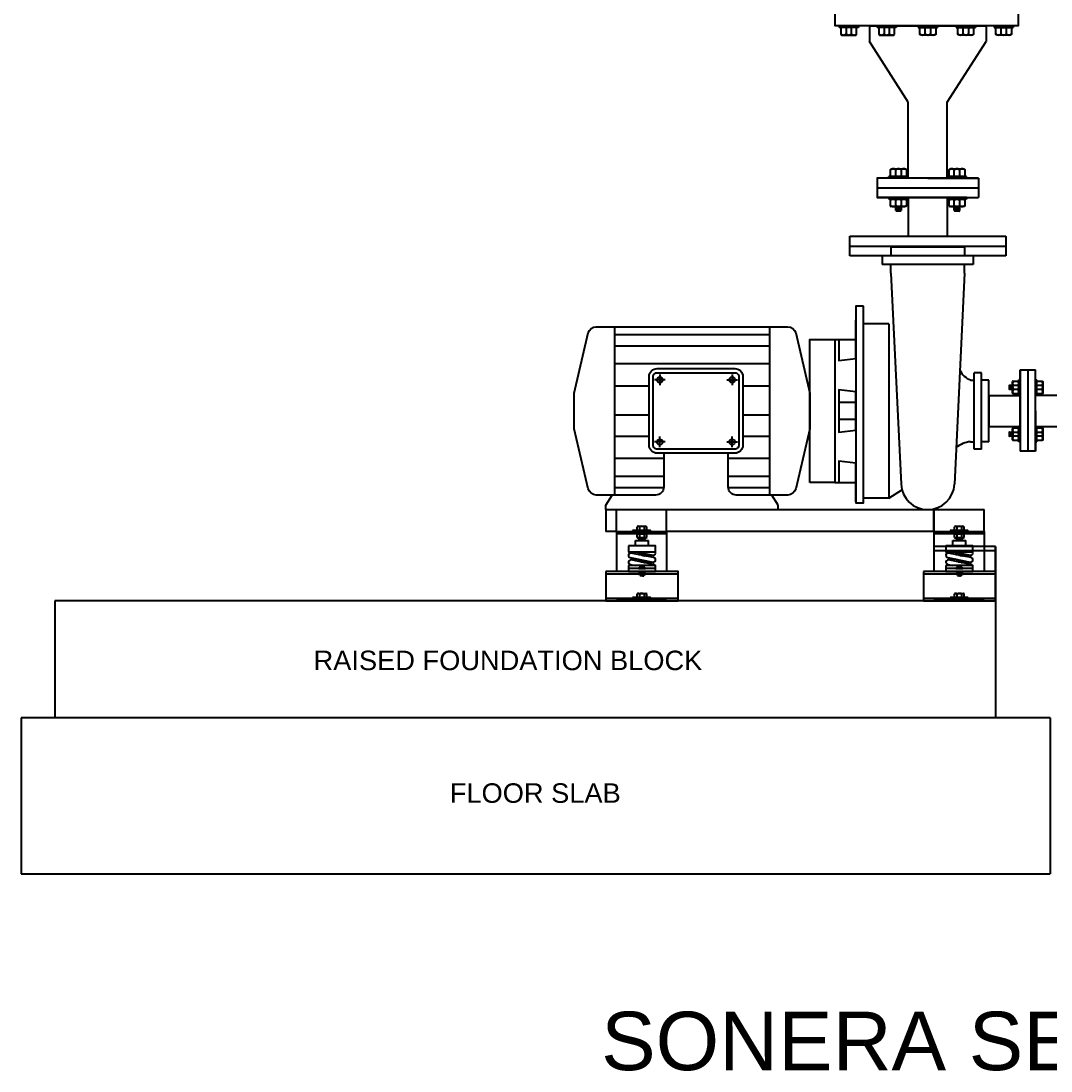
# Model space of a CAD drawing. Header units: inches. Extents: x 72601 to 92539, y -26779 to -15965.
# Drawn here: x 79717 to 81039, y -19618 to -18271 of the extents above; entities that cross this region are included whole.
import ezdxf

# ---------------------------------------------------------------- set-up
doc = ezdxf.new("R2010")
doc.units = ezdxf.units.IN
doc.header["$MEASUREMENT"] = 0
doc.layers.add('M-X-BKGD', color=8, linetype='Continuous')
doc.styles.get("Standard").update_dxf_attribs({"font": 'arial.ttf'})

msp = doc.modelspace()

# ---------------------------------------------------------------- linework, layer by layer
at = {"layer": 'M-X-BKGD'}
for p, q in [((80791.7, -18277.3), (80767.1, -18277.3)), ((80767.1, -18277.3), (80767.1, -18279.5)), ((80791.7, -18277.3), (80791.7, -18279.5)), ((80805.8, -18277.3), (80955.6, -18277.3)), ((80805.8, -18277.3), (80805.8, -18297.3)), ((80805.8, -18277.3), (80955.6, -18277.3)), ((80805.8, -18277.3), (80955.6, -18277.3)), ((80815.7, -18277.3), (80815.7, -18279.5)), ((80840.3, -18277.3), (80815.7, -18277.3)), ((80840.3, -18277.3), (80840.3, -18279.5)), ((80868.4, -18277.3), (80893, -18277.3)), ((80868.4, -18277.3), (80868.4, -18279.5)), ((80880.7, -18277.3), (80880.7, -18277.3)), ((80880.7, -18277.3), (80880.7, -18277.3)), ((80880.7, -18277.3), (80880.7, -18277.3)), ((80893, -18277.3), (80893, -18279.5)), ((80917.1, -18277.3), (80917.1, -18279.5)), ((80917.1, -18277.3), (80941.7, -18277.3)), ((80941.7, -18277.3), (80941.7, -18279.5)), ((80955.6, -18277.3), (80955.6, -18297.3)), ((80965.7, -18277.3), (80965.7, -18279.5)), ((80990.3, -18277.3), (80990.3, -18279.5)), ((80791.7, -18279.5), (80767.1, -18279.5)), ((80769.3, -18280.4), (80770.1, -18279.5)), ((80769.3, -18280.4), (80769.3, -18288.4)), ((80769.3, -18288.4), (80770.1, -18289.2)), ((80770.1, -18289.2), (80788.6, -18289.2)), ((80776, -18279.5), (80776, -18287.6)), ((80782.7, -18287.6), (80782.7, -18279.5)), ((80789.4, -18280.4), (80788.6, -18279.5)), ((80788.6, -18289.2), (80789.4, -18288.4)), ((80789.4, -18288.4), (80789.4, -18280.4)), ((80840.3, -18279.5), (80815.7, -18279.5)), ((80817.9, -18280.4), (80818.7, -18279.5)), ((80817.9, -18280.4), (80817.9, -18288.4)), ((80817.9, -18288.4), (80818.7, -18289.2)), ((80818.7, -18289.2), (80837.3, -18289.2)), ((80824.7, -18279.5), (80824.7, -18287.6)), ((80831.4, -18287.6), (80831.4, -18279.5)), ((80838.1, -18280.4), (80837.3, -18279.5)), ((80837.3, -18289.2), (80838.1, -18288.4)), ((80838.1, -18288.4), (80838.1, -18280.4)), ((80868.4, -18279.5), (80893, -18279.5)), ((80870.6, -18280.4), (80871.4, -18279.5)), ((80870.6, -18288.4), (80870.6, -18280.4)), ((80871.4, -18289.2), (80870.6, -18288.4)), ((80890, -18289.2), (80871.4, -18289.2)), ((80877.3, -18287.6), (80877.3, -18279.5)), ((80884, -18279.5), (80884, -18287.6)), ((80890.8, -18280.4), (80890, -18279.5)), ((80890.8, -18288.4), (80890, -18289.2)), ((80890.8, -18280.4), (80890.8, -18288.4)), ((80917.1, -18279.5), (80941.7, -18279.5)), ((80919.3, -18280.4), (80920.1, -18279.5)), ((80919.3, -18288.4), (80919.3, -18280.4)), ((80920.1, -18289.2), (80919.3, -18288.4)), ((80938.6, -18289.2), (80920.1, -18289.2)), ((80926, -18287.6), (80926, -18279.5)), ((80932.7, -18279.5), (80932.7, -18287.6)), ((80939.4, -18280.4), (80938.6, -18279.5)), ((80939.4, -18288.4), (80938.6, -18289.2)), ((80939.4, -18280.4), (80939.4, -18288.4)), ((80965.7, -18279.5), (80990.3, -18279.5)), ((80967.9, -18280.4), (80968.7, -18279.5)), ((80967.9, -18288.4), (80967.9, -18280.4)), ((80968.7, -18289.2), (80967.9, -18288.4)), ((80987.3, -18289.2), (80968.7, -18289.2)), ((80974.7, -18287.6), (80974.7, -18279.5)), ((80981.4, -18279.5), (80981.4, -18287.6)), ((80988.1, -18280.4), (80987.3, -18279.5)), ((80988.1, -18288.4), (80987.3, -18289.2)), ((80988.1, -18280.4), (80988.1, -18288.4)), ((80855.6, -18375.4), (80805.8, -18297.3)), ((80905.6, -18375.4), (80955.6, -18297.3)), ((80855.6, -18472.7), (80855.6, -18375.4)), ((80905.6, -18472.7), (80905.6, -18375.4)), ((80880.6, -18472.7), (80815.6, -18472.7)), ((80863.8, -18472.7), (80839.8, -18472.7)), ((80880.6, -18472.7), (80945.6, -18472.7)), ((80945.6, -18472.7), (80945.6, -18497.4)), ((80930.6, -18497.4), (80830.6, -18497.4)), ((80855.8, -18547.4), (80855.8, -18498.5)), ((80905.8, -18547.4), (80905.8, -18498.5)), ((80780.6, -18572.4), (80780.6, -18547.4)), ((80780.6, -18547.4), (80880.6, -18547.4)), ((80880.6, -18547.4), (80980.6, -18547.4)), ((80980.6, -18547.4), (80980.6, -18572.4)), ((80780.6, -18559.9), (80980.6, -18559.9)), ((80927.8, -18561.2), (80833.4, -18561.2)), ((80833.4, -18561.2), (80833.4, -18572.4)), ((80927.8, -18561.2), (80927.8, -18572.4)), ((80880.6, -18572.4), (80780.6, -18572.4)), ((80939, -18572.4), (80822.2, -18572.4)), ((80822.2, -18572.4), (80822.2, -18583.6)), ((80939, -18572.4), (80822.2, -18572.4)), ((80980.6, -18572.4), (80880.6, -18572.4)), ((80939, -18572.4), (80939, -18583.6)), ((80939, -18583.6), (80822.2, -18583.6)), ((80833.4, -18594.8), (80833.4, -18583.6)), ((80927.8, -18594.8), (80927.8, -18583.6)), ((80833.4, -18594.8), (80846.4, -18865.4)), ((80927.8, -18594.8), (80914.8, -18865.4)), ((80478.8, -18663.4), (80478.8, -18879.3)), ((80677.6, -18663.4), (80677.6, -18879.3)), ((80830.5, -18659.6), (80798.4, -18659.6)), ((80830.5, -18659.6), (80830.5, -18883.1)), ((80761.4, -18679.6), (80788.5, -18679.6)), ((80940.2, -18820.4), (80940.2, -18722.3)), ((80949.6, -18722.3), (80940.2, -18722.3)), ((80949.6, -18820.4), (80949.6, -18722.3)), ((81018.8, -18771.2), (81018.8, -18719.2)), ((80935.5, -18731.8), (80940.2, -18731.8)), ((80959.1, -18731.8), (80949.6, -18731.8)), ((80959.1, -18811), (80959.1, -18731.8)), ((80999.1, -18811.2), (80999.1, -18731.2)), ((81018.8, -18757.8), (81018.8, -18738.5)), ((80959.1, -18751.4), (80998.2, -18751.4)), ((80959.1, -18751.4), (80959.1, -18791.4)), ((81018.8, -18751.2), (81058.8, -18751.2)), ((81018.8, -18771.2), (81018.8, -18823.2)), ((80959.1, -18791.4), (80998.2, -18791.4)), ((81018.8, -18791.2), (81058.8, -18791.2)), ((80935.5, -18811), (80940.2, -18811)), ((80959.1, -18811), (80949.6, -18811)), ((80949.6, -18820.4), (80940.2, -18820.4)), ((81018.8, -18823.2), (80999.1, -18823.2)), ((80761.4, -18863.1), (80788.5, -18863.1)), ((80467.8, -18892.2), (80475.7, -18879.3)), ((80688.6, -18892.2), (80680.8, -18879.3)), ((80830.5, -18883.1), (80798.4, -18883.1)), ((80830.5, -18883.1), (80848.3, -18872.2)), ((80467.8, -18897.8), (80467.8, -18892.2)), ((80467.8, -18897.8), (80688.6, -18897.8)), ((80467.8, -18897.8), (80467.8, -18926)), ((80481.3, -18926), (80481.3, -18897.8)), ((80481.3, -18897.8), (80545.7, -18897.8)), ((80513.5, -18897.8), (80513.5, -18897.8)), ((80545.7, -18926), (80545.7, -18897.8)), ((80688.6, -18897.8), (80688.6, -18892.2)), ((80688.6, -18897.8), (80888.4, -18897.8)), ((80888.4, -18926), (80888.4, -18897.8)), ((80888.4, -18897.8), (80952.8, -18897.8)), ((80888.4, -18897.8), (80888.4, -18926)), ((80952.8, -18926), (80952.8, -18897.8)), ((80507.8, -18924), (80507.8, -18919.9)), ((80509.2, -18919.3), (80518.8, -18919.3)), ((80518.8, -18924.6), (80509.2, -18924.6)), ((80510.7, -18919.9), (80510.7, -18924)), ((80517.3, -18924), (80517.3, -18919.9)), ((80520.3, -18924), (80520.3, -18919.9)), ((80914.9, -18924), (80914.9, -18919.9)), ((80916.3, -18919.3), (80926, -18919.3)), ((80926, -18924.6), (80916.4, -18924.6)), ((80917.8, -18919.9), (80917.8, -18924)), ((80924.5, -18924), (80924.5, -18919.9)), ((80927.4, -18924), (80927.4, -18919.9)), ((80481.3, -18926), (80467.8, -18926)), ((80481.3, -18926), (80545.7, -18926)), ((80481.3, -18926), (80481.3, -18928.9)), ((80545.7, -18928.9), (80481.3, -18928.9)), ((80481.3, -18928.9), (80481.3, -18977.3)), ((80505.9, -18944.6), (80505.9, -18937.5)), ((80505.9, -18937.5), (80522.5, -18937.5)), ((80507.8, -18933.6), (80507.8, -18929.5)), ((80509.2, -18928.9), (80518.8, -18928.9)), ((80518.8, -18934.2), (80509.2, -18934.2)), ((80509.8, -18934.8), (80510.4, -18934.3)), ((80509.8, -18934.8), (80510.4, -18935.2)), ((80509.8, -18935.7), (80510.4, -18935.2)), ((80509.8, -18935.7), (80510.4, -18936.2)), ((80509.8, -18936.7), (80510.4, -18936.2)), ((80509.8, -18936.7), (80510.4, -18937.2)), ((80510, -18937.5), (80510.4, -18937.2)), ((80510.3, -18934.2), (80510.4, -18934.3)), ((80510.4, -18934.3), (80511.8, -18934.2)), ((80510.4, -18935.2), (80517.6, -18935)), ((80510.4, -18936.2), (80517.6, -18935.9)), ((80510.4, -18937.2), (80517.6, -18936.9)), ((80510.7, -18929.5), (80510.7, -18933.6)), ((80517.4, -18933.6), (80517.4, -18929.5)), ((80518.3, -18934.5), (80517.6, -18935)), ((80518.3, -18935.4), (80517.6, -18935)), ((80518.3, -18935.4), (80517.6, -18935.9)), ((80518.3, -18936.4), (80517.6, -18935.9)), ((80518.3, -18936.4), (80517.6, -18936.9)), ((80518.3, -18937.4), (80517.6, -18936.9)), ((80518.3, -18934.5), (80517.9, -18934.2)), ((80518.3, -18937.4), (80518.1, -18937.5)), ((80520.3, -18933.6), (80520.3, -18929.5)), ((80522.5, -18944.6), (80522.5, -18937.5)), ((80545.7, -18926), (80545.7, -18928.9)), ((80888.4, -18926), (80545.7, -18926)), ((80545.7, -18928.9), (80545.7, -18977.3)), ((80888.4, -18926), (80952.8, -18926)), ((80888.4, -18926), (80888.4, -18928.9)), ((80952.8, -18928.9), (80888.4, -18928.9)), ((80888.4, -18928.9), (80888.4, -18977.3)), ((80913, -18944.6), (80913, -18937.5)), ((80913, -18937.5), (80929.7, -18937.5)), ((80914.9, -18933.6), (80914.9, -18929.5)), ((80916.3, -18928.9), (80926, -18928.9)), ((80926, -18934.2), (80916.4, -18934.2)), ((80916.9, -18934.8), (80917.6, -18934.3)), ((80916.9, -18934.8), (80917.6, -18935.2)), ((80916.9, -18935.7), (80917.6, -18935.2)), ((80916.9, -18935.7), (80917.6, -18936.2)), ((80916.9, -18936.7), (80917.6, -18936.2)), ((80916.9, -18936.7), (80917.6, -18937.2)), ((80917.1, -18937.5), (80917.6, -18937.2)), ((80917.5, -18934.2), (80917.6, -18934.3)), ((80917.6, -18934.3), (80918.9, -18934.2)), ((80917.6, -18935.2), (80924.8, -18935)), ((80917.6, -18936.2), (80924.8, -18935.9)), ((80917.6, -18937.2), (80924.8, -18936.9)), ((80917.8, -18929.5), (80917.8, -18933.6)), ((80924.5, -18933.6), (80924.5, -18929.5)), ((80925.4, -18934.5), (80924.8, -18935)), ((80925.4, -18935.4), (80924.8, -18935)), ((80925.4, -18935.4), (80924.8, -18935.9)), ((80925.4, -18936.4), (80924.8, -18935.9)), ((80925.4, -18936.4), (80924.8, -18936.9)), ((80925.4, -18937.4), (80924.8, -18936.9)), ((80925.4, -18934.5), (80925.1, -18934.2)), ((80925.4, -18937.4), (80925.2, -18937.5)), ((80927.4, -18933.6), (80927.4, -18929.5)), ((80929.7, -18944.6), (80929.7, -18937.5)), ((80952.8, -18926), (80952.8, -18928.9)), ((80952.8, -18928.9), (80952.8, -18977.3)), ((80967.5, -18945.1), (80888.4, -18945.1)), ((80967.5, -18950.7), (80888.4, -18950.7)), ((80967.5, -19015.2), (80967.5, -18945.1)), ((80967.5, -18945.1), (80967.5, -19165.1)), ((80509.2, -18952.7), (80499.7, -18953.7)), ((80509.2, -18961.6), (80499.7, -18962.5)), ((80509.7, -18961.8), (80509.8, -18961.7)), ((80509.7, -18961.8), (80510.4, -18962.3)), ((80509.8, -18953.1), (80510, -18952.9)), ((80509.8, -18953.1), (80510.4, -18953.5)), ((80509.8, -18954), (80510.4, -18953.5)), ((80509.8, -18954), (80510.4, -18954.5)), ((80509.8, -18955), (80510.4, -18954.5)), ((80509.8, -18955), (80510.4, -18955.5)), ((80509.8, -18962.8), (80510.4, -18962.3)), ((80509.8, -18962.8), (80510.4, -18963.3)), ((80509.8, -18963.8), (80510.4, -18963.3)), ((80509.8, -18963.8), (80510.4, -18964.3)), ((80510, -18964.6), (80510.4, -18964.3)), ((80510.1, -18955.7), (80510.4, -18955.5)), ((80510.4, -18953.5), (80512.7, -18953.5)), ((80510.4, -18954.5), (80516.7, -18954.3)), ((80510.4, -18955.5), (80517.6, -18955.2)), ((80510.4, -18962.3), (80512.3, -18962.2)), ((80510.4, -18963.3), (80516.3, -18963.1)), ((80510.4, -18964.3), (80517.6, -18964)), ((80512.6, -18965.1), (80517.6, -18964.9)), ((80513.1, -18956.4), (80517.6, -18956.2)), ((80514.6, -18956.7), (80518.2, -18956.7)), ((80517.2, -18957.2), (80517.6, -18957.2)), ((80518.3, -18954.7), (80517.6, -18955.2)), ((80518.3, -18955.7), (80517.6, -18955.2)), ((80518.3, -18955.7), (80517.6, -18956.2)), ((80518.3, -18956.7), (80517.6, -18956.2)), ((80518.3, -18956.7), (80517.6, -18957.2)), ((80517.8, -18957.3), (80517.6, -18957.2)), ((80518.3, -18963.5), (80517.6, -18964)), ((80518.3, -18964.5), (80517.6, -18964)), ((80518.3, -18964.5), (80517.6, -18964.9)), ((80518.3, -18965.4), (80517.6, -18964.9)), ((80518.3, -18965.4), (80517.6, -18965.9)), ((80518.3, -18954.7), (80518.1, -18954.6)), ((80518.3, -18963.5), (80518.2, -18963.5)), ((80528.7, -18956.6), (80519.2, -18957.6)), ((80528.7, -18965.5), (80519.2, -18966.4)), ((80916.4, -18952.7), (80906.9, -18953.7)), ((80916.4, -18961.6), (80906.9, -18962.5)), ((80916.9, -18953.1), (80917.1, -18952.9)), ((80916.9, -18953.1), (80917.6, -18953.5)), ((80916.9, -18954), (80917.6, -18953.5)), ((80916.9, -18954), (80917.6, -18954.5)), ((80916.9, -18955), (80917.6, -18954.5)), ((80916.9, -18955), (80917.6, -18955.5)), ((80916.9, -18961.8), (80917, -18961.7)), ((80916.9, -18961.8), (80917.6, -18962.3)), ((80916.9, -18962.8), (80917.6, -18962.3)), ((80916.9, -18962.8), (80917.6, -18963.3)), ((80916.9, -18963.8), (80917.6, -18963.3)), ((80916.9, -18963.8), (80917.6, -18964.3)), ((80917.1, -18964.6), (80917.6, -18964.3)), ((80917.2, -18955.7), (80917.6, -18955.5)), ((80917.6, -18953.5), (80919.9, -18953.5)), ((80917.6, -18954.5), (80923.8, -18954.3)), ((80917.6, -18955.5), (80924.8, -18955.2)), ((80917.6, -18962.3), (80919.5, -18962.2)), ((80917.6, -18963.3), (80923.4, -18963.1)), ((80917.6, -18964.3), (80924.8, -18964)), ((80919.8, -18965.1), (80924.8, -18964.9)), ((80920.2, -18956.4), (80924.8, -18956.2)), ((80921.7, -18956.7), (80925.4, -18956.7)), ((80924.3, -18957.2), (80924.8, -18957.2)), ((80925.4, -18954.7), (80924.8, -18955.2)), ((80925.4, -18955.7), (80924.8, -18955.2)), ((80925.4, -18955.7), (80924.8, -18956.2)), ((80925.4, -18956.7), (80924.8, -18956.2)), ((80925.4, -18956.7), (80924.8, -18957.2)), ((80925, -18957.3), (80924.8, -18957.2)), ((80925.4, -18963.5), (80924.8, -18964)), ((80925.4, -18964.5), (80924.8, -18964)), ((80925.4, -18964.5), (80924.8, -18964.9)), ((80925.4, -18965.4), (80924.8, -18964.9)), ((80925.4, -18965.4), (80924.8, -18965.9)), ((80925.4, -18954.7), (80925.2, -18954.6)), ((80925.4, -18963.5), (80925.4, -18963.5)), ((80935.9, -18956.6), (80926.4, -18957.6)), ((80935.9, -18965.5), (80926.4, -18966.4)), ((80467.8, -18977.3), (80467.8, -19015.2)), ((80531.4, -18973.5), (80496.7, -18973.5)), ((80511.8, -18972.7), (80511.8, -18971.1)), ((80512.3, -18970.8), (80516.2, -18970.8)), ((80516.2, -18972.9), (80512.4, -18972.9)), ((80512.7, -18969.9), (80512.9, -18969.7)), ((80512.7, -18969.9), (80512.9, -18970.1)), ((80512.7, -18970.2), (80512.9, -18970.1)), ((80512.7, -18970.2), (80512.9, -18970.4)), ((80512.7, -18970.6), (80512.9, -18970.4)), ((80512.7, -18970.6), (80512.9, -18970.8)), ((80515.5, -18969.6), (80512.8, -18969.6)), ((80512.8, -18969.6), (80512.9, -18969.7)), ((80512.8, -18970.8), (80512.9, -18970.8)), ((80512.9, -18969.7), (80515.5, -18969.6)), ((80512.9, -18970.1), (80515.5, -18970)), ((80512.9, -18970.4), (80515.5, -18970.3)), ((80512.9, -18970.8), (80515.5, -18970.6)), ((80513, -18971.1), (80513, -18972.7)), ((80515.7, -18969.8), (80515.5, -18969.6)), ((80515.7, -18969.8), (80515.5, -18970)), ((80515.7, -18970.1), (80515.5, -18970)), ((80515.7, -18970.1), (80515.5, -18970.3)), ((80515.7, -18970.5), (80515.5, -18970.3)), ((80515.7, -18970.5), (80515.5, -18970.6)), ((80515.7, -18970.8), (80515.5, -18970.6)), ((80515.6, -18972.7), (80515.6, -18971.1)), ((80516.6, -18966), (80517.6, -18965.9)), ((80516.8, -18972.7), (80516.8, -18971.1)), ((80518.1, -18966.3), (80517.6, -18965.9)), ((80560.3, -19015.2), (80560.3, -18977.3)), ((80875, -18977.3), (80875, -19015.2)), ((80938.6, -18973.5), (80903.9, -18973.5)), ((80918.9, -18972.7), (80918.9, -18971.1)), ((80919.5, -18970.8), (80923.4, -18970.8)), ((80923.4, -18972.9), (80919.5, -18972.9)), ((80919.8, -18969.9), (80920.1, -18969.7)), ((80919.8, -18969.9), (80920.1, -18970.1)), ((80919.8, -18970.2), (80920.1, -18970.1)), ((80919.8, -18970.2), (80920.1, -18970.4)), ((80919.8, -18970.6), (80920.1, -18970.4)), ((80919.8, -18970.6), (80920.1, -18970.8)), ((80922.6, -18969.6), (80919.9, -18969.6)), ((80919.9, -18969.6), (80920.1, -18969.7)), ((80920, -18970.8), (80920.1, -18970.8)), ((80920.1, -18969.7), (80922.6, -18969.6)), ((80920.1, -18970.1), (80922.6, -18970)), ((80920.1, -18970.4), (80922.6, -18970.3)), ((80920.1, -18970.8), (80922.6, -18970.6)), ((80920.1, -18971.1), (80920.1, -18972.7)), ((80922.9, -18969.8), (80922.6, -18969.6)), ((80922.9, -18969.8), (80922.6, -18970)), ((80922.9, -18970.1), (80922.6, -18970)), ((80922.9, -18970.1), (80922.6, -18970.3)), ((80922.9, -18970.5), (80922.6, -18970.3)), ((80922.9, -18970.5), (80922.6, -18970.6)), ((80922.9, -18970.8), (80922.6, -18970.6)), ((80922.8, -18972.7), (80922.8, -18971.1)), ((80923.7, -18966), (80924.8, -18965.9)), ((80923.9, -18972.7), (80923.9, -18971.1)), ((80925.2, -18966.3), (80924.8, -18965.9)), ((80967.5, -19015.2), (80967.5, -18977.3)), ((80511.6, -18981), (80511.6, -18982.6)), ((80512.2, -18980.8), (80516, -18980.8)), ((80516, -18982.9), (80512.2, -18982.9)), ((80512.7, -18981), (80512.7, -18982.6)), ((80515.4, -18982.6), (80515.4, -18981)), ((80516.6, -18981), (80516.6, -18982.6)), ((80918.7, -18981), (80918.7, -18982.6)), ((80919.3, -18980.8), (80923.1, -18980.8)), ((80923.2, -18982.9), (80919.3, -18982.9)), ((80919.9, -18981), (80919.9, -18982.6)), ((80922.6, -18982.6), (80922.6, -18981)), ((80923.7, -18981), (80923.7, -18982.6)), ((80509.2, -19005.6), (80518.8, -19005.6)), ((80916.3, -19005.6), (80926, -19005.6)), ((80967.5, -19015.2), (79760.8, -19015.2)), ((79760.8, -19015.2), (79760.8, -19165.1)), ((80545.7, -19012.2), (80481.3, -19012.2)), ((80481.3, -19012.2), (80545.7, -19012.2)), ((80545.7, -19015.2), (80481.3, -19015.2)), ((80507.8, -19010.3), (80507.8, -19006.2)), ((80518.8, -19010.9), (80509.2, -19010.9)), ((80510.7, -19006.2), (80510.7, -19010.3)), ((80517.3, -19010.3), (80517.3, -19006.2)), ((80520.3, -19010.3), (80520.3, -19006.2)), ((80952.8, -19012.2), (80888.4, -19012.2)), ((80888.4, -19012.2), (80952.8, -19012.2)), ((80952.8, -19015.2), (80888.4, -19015.2)), ((80914.9, -19010.3), (80914.9, -19006.2)), ((80926, -19010.9), (80916.4, -19010.9)), ((80917.8, -19006.2), (80917.8, -19010.3)), ((80924.5, -19010.3), (80924.5, -19006.2)), ((80927.4, -19010.3), (80927.4, -19006.2)), ((81037.5, -19165.1), (79717.5, -19165.1)), ((79717.5, -19165.1), (79717.5, -19365.1)), ((81037.5, -19165.1), (81037.5, -19365.1)), ((79717.5, -19365.1), (81037.5, -19365.1))]:
    msp.add_line(p, q, dxfattribs=at)
at = {"layer": 'M-X-BKGD', "linetype": 'Continuous'}
for p, q in [((80833, -18461.6), (80833.8, -18460.8)), ((80833, -18469.7), (80833, -18461.6)), ((80833.8, -18460.8), (80852.4, -18460.8)), ((80839.7, -18470.5), (80839.7, -18462.5)), ((80846.5, -18462.5), (80846.5, -18470.5)), ((80852.4, -18460.8), (80853.2, -18461.6)), ((80853.2, -18461.6), (80853.2, -18469.7)), ((80908, -18461.6), (80908.8, -18460.8)), ((80908, -18469.7), (80908, -18461.6)), ((80908.8, -18460.8), (80927.4, -18460.8)), ((80914.7, -18470.5), (80914.7, -18462.5)), ((80921.4, -18462.5), (80921.4, -18470.5)), ((80927.4, -18460.8), (80928.2, -18461.6)), ((80928.2, -18461.6), (80928.2, -18469.7)), ((80839.8, -18472.7), (80815.2, -18472.7)), ((80855.4, -18470.5), (80830.8, -18470.5)), ((80830.8, -18472.7), (80830.8, -18470.5)), ((80833, -18469.7), (80833.8, -18470.5)), ((80853.2, -18469.7), (80852.4, -18470.5)), ((80855.4, -18472.7), (80855.4, -18470.5)), ((80888.4, -18472.7), (80863.8, -18472.7)), ((80930.4, -18470.5), (80905.8, -18470.5)), ((80905.8, -18472.7), (80905.8, -18470.5)), ((80908, -18469.7), (80908.8, -18470.5)), ((80928.2, -18469.7), (80927.4, -18470.5)), ((80930.4, -18472.7), (80930.4, -18470.5)), ((80815.6, -18485), (80945.6, -18485)), ((80839.8, -18497.4), (80815.2, -18497.4)), ((80830.8, -18497.4), (80830.8, -18499.6)), ((80855.4, -18499.6), (80830.8, -18499.6)), ((80833, -18500.4), (80833.8, -18499.6)), ((80833, -18508.5), (80833, -18500.4)), ((80833.8, -18499.6), (80852.4, -18499.6)), ((80839.7, -18507.7), (80839.7, -18501.2)), ((80846.5, -18501.2), (80846.5, -18507.7)), ((80852.4, -18499.6), (80853.2, -18500.4)), ((80853.2, -18500.4), (80853.2, -18508.5)), ((80855.4, -18497.4), (80855.4, -18499.6)), ((80888.4, -18497.4), (80863.8, -18497.4)), ((80905.8, -18497.4), (80905.8, -18499.6)), ((80930.4, -18499.6), (80905.8, -18499.6)), ((80908, -18500.4), (80908.8, -18499.6)), ((80908, -18508.5), (80908, -18500.4)), ((80908.8, -18499.6), (80927.4, -18499.6)), ((80914.7, -18507.7), (80914.7, -18501.2)), ((80921.5, -18501.2), (80921.5, -18507.7)), ((80927.4, -18499.6), (80928.2, -18500.4)), ((80928.2, -18500.4), (80928.2, -18508.5)), ((80930.4, -18497.4), (80930.4, -18499.6)), ((80833, -18508.5), (80833.8, -18509.3)), ((80852.4, -18509.3), (80833.8, -18509.3)), ((80839.7, -18514.1), (80839.7, -18509.3)), ((80840.5, -18514.9), (80845.6, -18514.9)), ((80846.5, -18509.3), (80846.5, -18514.1)), ((80853.2, -18508.5), (80852.4, -18509.3)), ((80908, -18508.5), (80908.8, -18509.3)), ((80927.4, -18509.3), (80908.8, -18509.3)), ((80914.7, -18514.1), (80914.7, -18509.3)), ((80915.5, -18514.9), (80920.6, -18514.9)), ((80921.5, -18509.3), (80921.5, -18514.1)), ((80928.2, -18508.5), (80927.4, -18509.3)), ((80999.1, -18738.5), (80999.1, -18718.8)), ((81018.8, -18719.2), (80999.1, -18719.2)), ((80999.1, -18719.2), (80999.1, -18823.2)), ((81008.9, -18719.2), (81008.9, -18823.2)), ((81018.8, -18738.5), (81018.8, -18718.8)), ((81018.8, -18823.2), (81018.8, -18719.2)), ((80990.2, -18733.1), (80989.5, -18733.8)), ((80989.5, -18748.6), (80989.5, -18733.8)), ((80990.2, -18733.1), (80996.6, -18733.1)), ((80996.6, -18733.1), (80997.3, -18733.8)), ((80997.3, -18751), (80997.3, -18731.4)), ((80999.1, -18731.4), (80997.3, -18731.4)), ((80997.3, -18733.8), (80997.3, -18748.6)), ((81018.8, -18731.4), (81020.6, -18731.4)), ((81020.6, -18751), (81020.6, -18731.4)), ((81021.2, -18733.1), (81020.6, -18733.8)), ((81021.2, -18733.1), (81027.7, -18733.1)), ((81027.7, -18733.1), (81028.3, -18733.8)), ((81028.3, -18733.8), (81028.3, -18748.6)), ((80985, -18739.2), (80985, -18743.2)), ((80985.7, -18738.5), (80989.5, -18738.5)), ((80989.5, -18743.9), (80985.7, -18743.9)), ((80990.2, -18749.3), (80989.5, -18748.6)), ((80996.6, -18749.3), (80990.2, -18749.3)), ((80990.8, -18738.5), (80996, -18738.5)), ((80996, -18743.9), (80990.8, -18743.9)), ((80997.3, -18748.6), (80996.6, -18749.3)), ((81020.6, -18738.5), (81027, -18738.5)), ((81027, -18743.9), (81020.6, -18743.9)), ((81021.2, -18749.3), (81020.6, -18748.6)), ((81027.7, -18749.3), (81021.2, -18749.3)), ((81028.3, -18748.6), (81027.7, -18749.3)), ((80999.1, -18751), (80997.3, -18751)), ((80999.1, -18777.5), (80999.1, -18757.8)), ((81018.8, -18751), (81020.6, -18751)), ((81018.8, -18777.5), (81018.8, -18757.8)), ((80985, -18799.1), (80985, -18803.2)), ((80985.7, -18798.5), (80989.5, -18798.5)), ((80989.5, -18803.9), (80985.7, -18803.9)), ((80990.2, -18793.1), (80989.5, -18793.8)), ((80989.5, -18808.6), (80989.5, -18793.8)), ((80990.2, -18793.1), (80996.6, -18793.1)), ((80990.8, -18798.5), (80996, -18798.5)), ((80996, -18803.9), (80990.8, -18803.9)), ((80996.6, -18793.1), (80997.3, -18793.8)), ((80997.3, -18811), (80997.3, -18791.4)), ((80999.1, -18791.4), (80997.3, -18791.4)), ((80997.3, -18793.8), (80997.3, -18808.6)), ((81018.8, -18791.4), (81020.6, -18791.4)), ((81020.6, -18811), (81020.6, -18791.4)), ((81021.2, -18793.1), (81020.6, -18793.8)), ((81020.6, -18798.5), (81027, -18798.5)), ((81027, -18803.9), (81020.6, -18803.9)), ((81021.2, -18793.1), (81027.7, -18793.1)), ((81027.7, -18793.1), (81028.3, -18793.8)), ((81028.3, -18793.8), (81028.3, -18808.6)), ((80990.2, -18809.3), (80989.5, -18808.6)), ((80996.6, -18809.3), (80990.2, -18809.3)), ((80997.3, -18808.6), (80996.6, -18809.3)), ((80999.1, -18811), (80997.3, -18811)), ((81018.8, -18811), (81020.6, -18811)), ((81021.2, -18809.3), (81020.6, -18808.6)), ((81027.7, -18809.3), (81021.2, -18809.3)), ((81028.3, -18808.6), (81027.7, -18809.3))]:
    msp.add_line(p, q, dxfattribs=at)
at = {"layer": 'M-X-BKGD', "color": 8}
for p, q in [((80478.8, -18673.3), (80677.6, -18673.3)), ((80478.8, -18687.7), (80677.6, -18687.7)), ((80478.8, -18710.7), (80677.6, -18710.7)), ((80543.8, -18731.5), (80530.1, -18731.5)), ((80537, -18724.7), (80537, -18738.4)), ((80622.8, -18731.5), (80636.5, -18731.5)), ((80629.6, -18724.7), (80629.6, -18738.4)), ((80478.8, -18739), (80523.1, -18739)), ((80643.5, -18739), (80677.6, -18739)), ((80478.8, -18776.4), (80523.1, -18776.4)), ((80643.5, -18776.4), (80677.6, -18776.4)), ((80478.8, -18803.7), (80523.1, -18803.7)), ((80643.5, -18803.7), (80677.6, -18803.7)), ((80543.8, -18811.2), (80530.1, -18811.2)), ((80537, -18818), (80537, -18804.3)), ((80622.8, -18811.2), (80636.5, -18811.2)), ((80629.6, -18818), (80629.6, -18804.3)), ((80478.8, -18832), (80541.9, -18832)), ((80624.7, -18832), (80677.6, -18832)), ((80478.8, -18855), (80541.9, -18855)), ((80624.7, -18855), (80677.6, -18855)), ((80478.8, -18869.4), (80541.9, -18869.4)), ((80624.7, -18869.4), (80677.6, -18869.4))]:
    msp.add_line(p, q, dxfattribs=at)
at = {"layer": 'M-X-BKGD'}
for points in [[(80761.9, -18252.7), (80996.8, -18252.7), (80996.8, -18277.3), (80761.9, -18277.3)], [(80798.4, -18636.8), (80788.5, -18636.8), (80788.5, -18889.3), (80798.4, -18889.3)], [(80729.3, -18863.1), (80729.3, -18679.6), (80761.4, -18679.6), (80761.4, -18863.1)], [(80788.5, -18746.7), (80766.6, -18744.2), (80766.6, -18798.5), (80788.5, -18796)], [(80502.1, -18924.6), (80502.1, -18926), (80524.9, -18926), (80524.9, -18924.6)], [(80909.2, -18924.6), (80909.2, -18926), (80932, -18926), (80932, -18924.6)], [(80496.7, -18944.6), (80496.7, -18952.1), (80531.4, -18952.1), (80531.4, -18944.6)], [(80903.9, -18944.6), (80903.9, -18952.1), (80938.6, -18952.1), (80938.6, -18944.6)], [(80467.8, -18977.3), (80467.8, -18980.2), (80560.3, -18980.2), (80560.3, -18977.3)], [(80496.7, -18969.7), (80496.7, -18977.3), (80531.4, -18977.3), (80531.4, -18969.7)], [(80509.5, -18972.9), (80509.5, -18973.5), (80518.6, -18973.5), (80518.6, -18972.9)], [(80875, -18977.3), (80875, -18980.2), (80967.5, -18980.2), (80967.5, -18977.3)], [(80903.9, -18969.7), (80903.9, -18977.3), (80938.6, -18977.3), (80938.6, -18969.7)], [(80916.7, -18972.9), (80916.7, -18973.5), (80925.8, -18973.5), (80925.8, -18972.9)], [(80518.9, -18980.8), (80518.9, -18980.2), (80509.7, -18980.2), (80509.7, -18980.8)], [(80926, -18980.8), (80926, -18980.2), (80916.9, -18980.2), (80916.9, -18980.8)], [(80467.8, -19012.2), (80467.8, -19015.2), (80560.3, -19015.2), (80560.3, -19012.2)], [(80502.1, -19010.9), (80502.1, -19012.2), (80524.9, -19012.2), (80524.9, -19010.9)], [(80875, -19012.2), (80875, -19015.2), (80967.5, -19015.2), (80967.5, -19012.2)], [(80909.2, -19010.9), (80909.2, -19012.2), (80932, -19012.2), (80932, -19010.9)]]:
    msp.add_lwpolyline(points, close=True, dxfattribs=at)
at = {"layer": 'M-X-BKGD', "linetype": 'Continuous'}
msp.add_lwpolyline([(80945.6, -18472.7), (80815.6, -18472.7), (80815.6, -18497.4), (80945.6, -18497.4)], dxfattribs=at)
at = {"layer": 'M-X-BKGD'}
for points in [[(80766.6, -18679.6), (80766.6, -18706.7), (80788.5, -18704.3), (80788.5, -18654.9)], [(80427.1, -18794.3), (80427.1, -18748.4)], [(80729.3, -18748.4), (80729.3, -18794.3)], [(80766.6, -18760.3), (80788.5, -18760.3), (80788.5, -18782.4), (80766.6, -18782.4)], [(80788.5, -18887.8), (80788.5, -18838.4), (80766.6, -18836), (80766.6, -18863.1)]]:
    msp.add_lwpolyline(points, dxfattribs=at)
for points in [[(80427.1, -18748.4), (80445.2, -18671.4, -0.348273), (80455.3, -18663.4), (80701.1, -18663.4, -0.348273), (80711.2, -18671.4), (80729.3, -18748.4)], [(80541.9, -18825.6), (80541.9, -18868.9, -0.414214), (80531.6, -18879.3), (80455.3, -18879.3, -0.348273), (80445.2, -18871.3), (80427.1, -18794.3)], [(80729.3, -18794.3), (80711.2, -18871.3, -0.348273), (80701.1, -18879.3), (80635, -18879.3, -0.414214), (80624.7, -18868.9), (80624.7, -18825.6)], [(80530.8, -18969.7, 0.187389), (80529, -18968.5), (80500.3, -18962.6, 1.001015), (80499.1, -18968.4), (80505.3, -18969.7)], [(80506.3, -18952.1), (80527.9, -18956.6, 0.656367), (80531, -18952.1)], [(80938, -18969.7, 0.187389), (80936.2, -18968.5), (80907.4, -18962.6, 1.001015), (80906.3, -18968.4), (80912.5, -18969.7)], [(80913.4, -18952.1), (80935, -18956.6, 0.656367), (80938.1, -18952.1)]]:
    msp.add_lwpolyline(points, format="xyb", dxfattribs=at)
for points in [[(80533.5, -18717.1), (80633.1, -18717.1, -0.414214), (80643.5, -18727.5), (80643.5, -18815.2, -0.414214), (80633.1, -18825.6), (80533.5, -18825.6, -0.414214), (80523.1, -18815.2), (80523.1, -18727.5, -0.414214)], [(80499.1, -18959.5), (80527.9, -18965.4, 1.001057), (80529, -18959.6), (80500.3, -18953.7, 1.001015)], [(80906.3, -18959.5), (80935, -18965.4, 1.001057), (80936.2, -18959.6), (80907.4, -18953.7, 1.001015)]]:
    msp.add_lwpolyline(points, format="xyb", close=True, dxfattribs=at)
at = {"layer": 'M-X-BKGD', "color": 8}
msp.add_lwpolyline([(80533.5, -18722.3), (80633.1, -18722.3, -0.414214), (80638.3, -18727.5), (80638.3, -18815.2, -0.414214), (80633.1, -18820.4), (80533.5, -18820.4, -0.414214), (80528.3, -18815.2), (80528.3, -18727.5, -0.414214)], format="xyb", close=True, dxfattribs=at)
for centre in [(80537, -18731.5), (80629.6, -18731.5), (80537, -18811.2), (80629.6, -18811.2)]:
    msp.add_circle(centre, 3.61, dxfattribs=at)
at = {"layer": 'M-X-BKGD'}
for centre, radius, start, end in [((80772.6, -18284.8), 4.35, 219.3849, 320.6151), ((80779.4, -18284.8), 4.35, 219.3849, 320.6151), ((80786.1, -18284.8), 4.35, 219.3849, 320.6151), ((80821.3, -18284.8), 4.35, 219.3849, 320.6151), ((80828, -18284.8), 4.35, 219.3849, 320.6151), ((80834.7, -18284.8), 4.35, 219.3849, 320.6151), ((80874, -18284.8), 4.35, 219.3849, 320.6151), ((80880.7, -18284.8), 4.35, 219.3849, 320.6151), ((80887.4, -18284.8), 4.35, 219.3849, 320.6151), ((80922.6, -18284.8), 4.35, 219.3849, 320.6151), ((80929.4, -18284.8), 4.35, 219.3849, 320.6151), ((80936.1, -18284.8), 4.35, 219.3849, 320.6151), ((80971.3, -18284.8), 4.35, 219.3849, 320.6151), ((80978, -18284.8), 4.35, 219.3849, 320.6151), ((80984.7, -18284.8), 4.35, 219.3849, 320.6151), ((80944.7, -18707.8), 25.6, 206.4211, 248.9269), ((80938, -18842.4), 31.6, 94.5022, 131.6371), ((80880.6, -18863.7), 34.3, 182.7726, 357.2274), ((80509.2, -18921.4), 2.05, 44.9141, 135.0859), ((80509.2, -18922.6), 2.05, 224.9141, 315.0859), ((80514, -18928.8), 9.42, 69.2913, 110.7087), ((80514, -18915.2), 9.42, 249.2913, 290.7087), ((80518.8, -18921.4), 2.06, 45.0088, 134.9912), ((80518.8, -18922.6), 2.06, 225.0088, 314.9912), ((80916.4, -18921.4), 2.05, 44.9141, 135.0859), ((80916.4, -18922.6), 2.05, 224.9141, 315.0859), ((80921.2, -18928.8), 9.42, 69.2913, 110.7087), ((80921.2, -18915.2), 9.42, 249.2913, 290.7087), ((80926, -18921.4), 2.06, 45.0088, 134.9912), ((80926, -18922.6), 2.06, 225.0088, 314.9912), ((80509.2, -18931), 2.05, 44.9141, 135.0859), ((80509.2, -18932.2), 2.05, 224.9141, 315.0859), ((80514, -18938.3), 9.42, 69.2913, 110.7087), ((80514, -18924.8), 9.42, 249.2913, 290.7087), ((80518.8, -18931), 2.06, 45.0088, 134.9912), ((80518.8, -18932.2), 2.06, 225.0088, 314.9912), ((80916.4, -18931), 2.05, 44.9141, 135.0859), ((80916.4, -18932.2), 2.05, 224.9141, 315.0859), ((80921.2, -18938.3), 9.42, 69.2913, 110.7087), ((80921.2, -18924.8), 9.42, 249.2913, 290.7087), ((80926, -18931), 2.06, 45.0088, 134.9912), ((80926, -18932.2), 2.06, 225.0088, 314.9912), ((80512.4, -18971.6), 0.822, 44.9141, 135.0859), ((80512.4, -18972.1), 0.822, 224.9141, 315.0859), ((80514.3, -18974.6), 3.77, 69.2913, 110.7087), ((80514.3, -18969.2), 3.77, 249.2913, 290.7087), ((80516.2, -18971.6), 0.823, 45.0088, 134.9912), ((80516.2, -18972.1), 0.823, 225.0088, 314.9912), ((80919.5, -18971.6), 0.822, 44.9141, 135.0859), ((80919.5, -18972.1), 0.822, 224.9141, 315.0859), ((80921.4, -18974.6), 3.77, 69.2913, 110.7087), ((80921.4, -18969.2), 3.77, 249.2913, 290.7087), ((80923.4, -18971.6), 0.823, 45.0088, 134.9912), ((80923.4, -18972.1), 0.823, 225.0088, 314.9912), ((80512.2, -18981.6), 0.823, 45.0088, 134.9912), ((80512.2, -18982), 0.823, 225.0088, 314.9912), ((80514.1, -18984.5), 3.77, 69.2913, 110.7087), ((80514.1, -18979.1), 3.77, 249.2913, 290.7087), ((80516, -18981.6), 0.822, 44.9141, 135.0859), ((80516, -18982), 0.822, 224.9141, 315.0859), ((80919.3, -18981.6), 0.823, 45.0088, 134.9912), ((80919.3, -18982), 0.823, 225.0088, 314.9912), ((80921.2, -18984.5), 3.77, 69.2913, 110.7087), ((80921.2, -18979.1), 3.77, 249.2913, 290.7087), ((80923.1, -18981.6), 0.822, 44.9141, 135.0859), ((80923.1, -18982), 0.822, 224.9141, 315.0859), ((80509.2, -19007.6), 2.05, 44.9141, 135.0859), ((80514, -19015), 9.42, 69.2913, 110.7087), ((80518.8, -19007.6), 2.06, 45.0088, 134.9912), ((80916.4, -19007.6), 2.05, 44.9141, 135.0859), ((80921.2, -19015), 9.42, 69.2913, 110.7087), ((80926, -19007.6), 2.06, 45.0088, 134.9912), ((80509.2, -19008.8), 2.05, 224.9141, 315.0859), ((80514, -19001.5), 9.42, 249.2913, 290.7087), ((80518.8, -19008.8), 2.06, 225.0088, 314.9912), ((80916.4, -19008.8), 2.05, 224.9141, 315.0859), ((80921.2, -19001.5), 9.42, 249.2913, 290.7087), ((80926, -19008.8), 2.06, 225.0088, 314.9912)]:
    msp.add_arc(centre, radius, start, end, dxfattribs=at)
at = {"layer": 'M-X-BKGD', "linetype": 'Continuous'}
for centre, radius, start, end in [((80836.4, -18465.2), 4.35, 39.3849, 140.6151), ((80843.1, -18465.2), 4.35, 39.3849, 140.6151), ((80849.8, -18465.2), 4.35, 39.3849, 140.6151), ((80911.4, -18465.2), 4.35, 39.3849, 140.6151), ((80918.1, -18465.2), 4.35, 39.3849, 140.6151), ((80924.8, -18465.2), 4.35, 39.3849, 140.6151), ((80836.4, -18504), 4.35, 39.3849, 140.6151), ((80843.1, -18504), 4.35, 39.3849, 140.6151), ((80849.8, -18504), 4.35, 39.3849, 140.6151), ((80911.4, -18504), 4.35, 39.3849, 140.6151), ((80918.1, -18504), 4.35, 39.3849, 140.6151), ((80924.8, -18504), 4.35, 39.3849, 140.6151), ((80836.4, -18504.9), 4.35, 219.3849, 320.6151), ((80843.1, -18504.9), 4.35, 219.3849, 320.6151), ((80840.3, -18497), 16.8, 268.1407, 291.5176), ((80840.5, -18514.1), 0.807, 180, 270), ((80840.3, -18497), 13.6, 268.1407, 295.6381), ((80840.3, -18497), 14.4, 268.1407, 295.3626), ((80840.3, -18497), 15.2, 268.1407, 293.9319), ((80840.3, -18497), 16, 268.1407, 292.6587), ((80840.3, -18497), 12.8, 268.1407, 286.5975), ((80840.3, -18497), 17.6, 268.9617, 290.4885), ((80845.6, -18514.1), 0.807, 270, 0), ((80849.8, -18504.9), 4.35, 219.3849, 320.6151), ((80911.4, -18504.9), 4.35, 219.3849, 320.6151), ((80918.1, -18504.9), 4.35, 219.3849, 320.6151), ((80915.3, -18497), 16.8, 268.1407, 291.5176), ((80915.5, -18514.1), 0.807, 180, 270), ((80915.3, -18497), 13.6, 268.1407, 295.6381), ((80915.3, -18497), 14.4, 268.1407, 295.3626), ((80915.3, -18497), 15.2, 268.1407, 293.9319), ((80915.3, -18497), 16, 268.1407, 292.6587), ((80915.3, -18497), 12.8, 268.1407, 286.5975), ((80915.3, -18497), 17.6, 268.9617, 290.4885), ((80920.6, -18514.1), 0.807, 270, 0), ((80924.8, -18504.9), 4.35, 219.3849, 320.6151), ((80993, -18735.8), 3.48, 129.3849, 230.6151), ((80993.8, -18735.8), 3.48, 309.3849, 50.6151), ((81024.8, -18735.8), 3.48, 309.3849, 50.6151), ((80985.7, -18739.2), 0.645, 90, 180), ((80985.7, -18743.2), 0.645, 180, 270), ((80999.4, -18738.9), 14.1, 178.9617, 200.4885), ((80999.4, -18738.9), 13.5, 178.1407, 201.5176), ((80999.4, -18738.9), 12.8, 178.1407, 202.6587), ((80999.4, -18738.9), 12.2, 178.1407, 203.9319), ((80999.4, -18738.9), 11.5, 178.1407, 205.3626), ((80999.4, -18738.9), 10.9, 178.1407, 205.6381), ((80999.4, -18738.9), 10.2, 178.1407, 196.5975), ((80993, -18741.2), 3.48, 129.3849, 230.6151), ((80993, -18746.6), 3.48, 129.3849, 230.6151), ((80993.8, -18741.2), 3.48, 309.3849, 50.6151), ((80993.8, -18746.6), 3.48, 309.3849, 50.6151), ((81024.8, -18741.2), 3.48, 309.3849, 50.6151), ((81024.8, -18746.6), 3.48, 309.3849, 50.6151), ((80985.7, -18799.1), 0.645, 90, 180), ((80985.7, -18803.2), 0.645, 180, 270), ((80999.4, -18798.9), 14.1, 178.9617, 200.4885), ((80999.4, -18798.9), 13.5, 178.1407, 201.5176), ((80999.4, -18798.9), 12.8, 178.1407, 202.6587), ((80999.4, -18798.9), 12.2, 178.1407, 203.9319), ((80999.4, -18798.9), 11.5, 178.1407, 205.3626), ((80999.4, -18798.9), 10.9, 178.1407, 205.6381), ((80999.4, -18798.9), 10.2, 178.1407, 196.5975), ((80993, -18795.8), 3.48, 129.3849, 230.6151), ((80993, -18801.2), 3.48, 129.3849, 230.6151), ((80993, -18806.6), 3.48, 129.3849, 230.6151), ((80993.8, -18795.8), 3.48, 309.3849, 50.6151), ((80993.8, -18801.2), 3.48, 309.3849, 50.6151), ((80993.8, -18806.6), 3.48, 309.3849, 50.6151), ((81024.8, -18795.8), 3.48, 309.3849, 50.6151), ((81024.8, -18801.2), 3.48, 309.3849, 50.6151), ((81024.8, -18806.6), 3.48, 309.3849, 50.6151)]:
    msp.add_arc(centre, radius, start, end, dxfattribs=at)

# ---------------------------------------------------------------- texts
at = {"char_height": 25, "attachment_point": 1}
for s, width, insert in [('RAISED FOUNDATION BLOCK', 606.758, (80092.8, -19078.9)), ('FLOOR SLAB', 284.575, (80267.5, -19249.1))]:
    msp.add_mtext_dynamic_manual_height_columns(s, width=width, gutter_width=1, heights=[0], dxfattribs=dict(at, insert=insert))
at = {"color": 3, "insert": (80461.7, -19542.1), "char_height": 75, "attachment_point": 1}
msp.add_mtext_dynamic_manual_height_columns('SONERA SERVICE PUMP 1', width=2703.747, gutter_width=1, heights=[0], dxfattribs=at)

doc.saveas('drawing.dxf')
